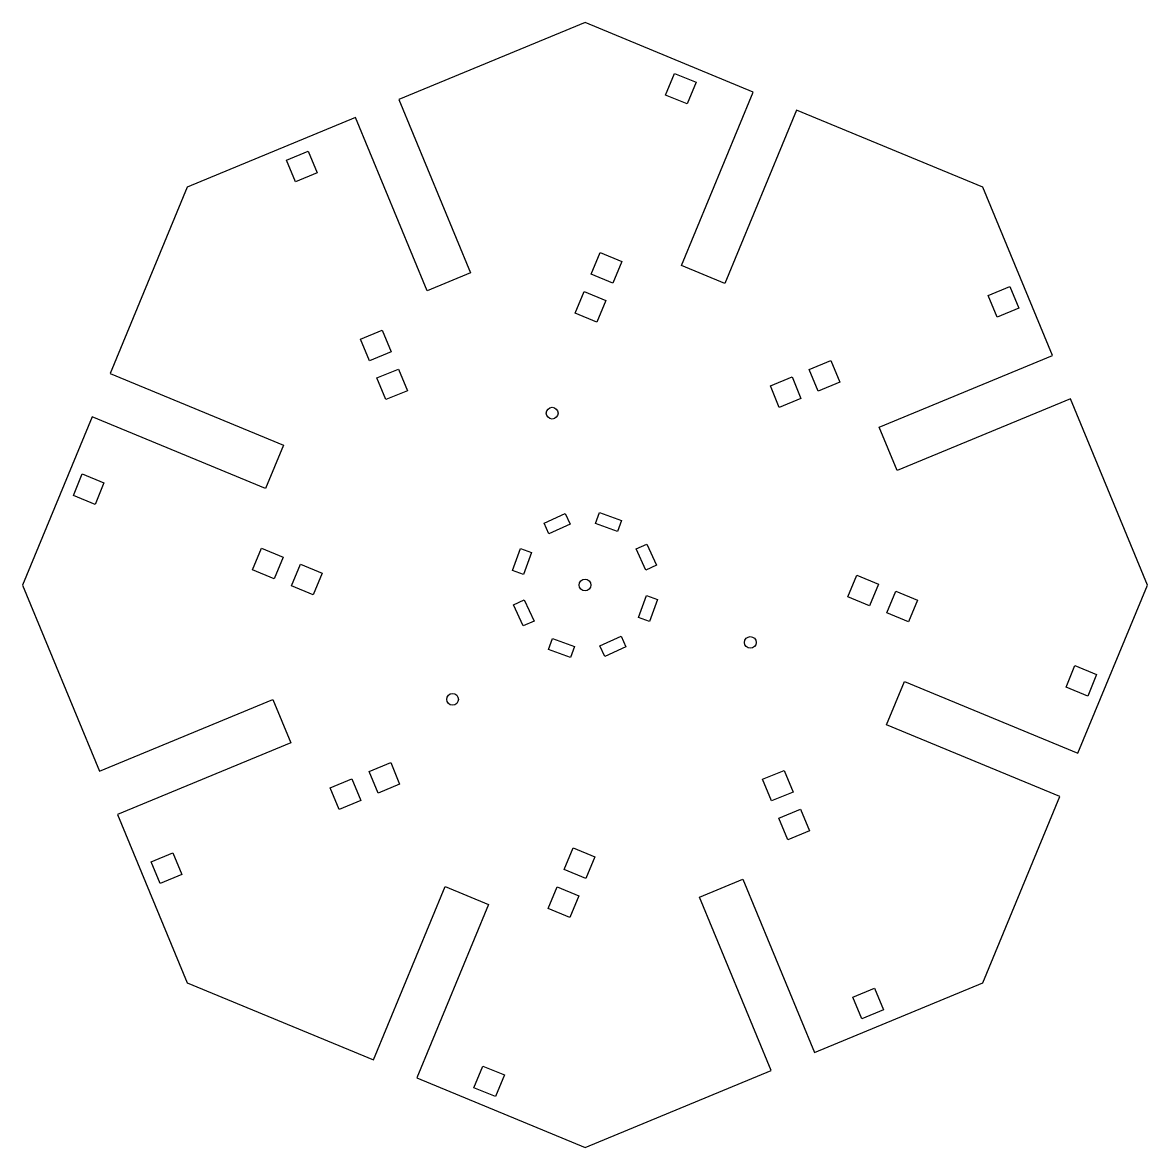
# Model space of a CAD drawing. Extents: x -6 to 6, y -6 to 6.
import ezdxf

# ---------------------------------------------------------------- set-up
doc = ezdxf.new("R2010")
doc.units = 0
doc.layers.get('0').update_dxf_attribs({"linetype": 'CONTINUOUS'})

msp = doc.modelspace()

# ---------------------------------------------------------------- linework, layer by layer
for points in [[(-3.409, 1.03), (-5.256, 1.795), (-6, 0), (-5.178, -1.985), (-3.33, -1.22), (-3.138, -1.682), (-4.986, -2.447), (-4.243, -4.243), (-2.257, -5.065), (-1.492, -3.217), (-1.03, -3.409), (-1.795, -5.256), (0, -6), (1.985, -5.178), (1.22, -3.33), (1.682, -3.138), (2.447, -4.986), (4.243, -4.243), (5.065, -2.257), (3.217, -1.492), (3.409, -1.03), (5.256, -1.795), (6, 0), (5.178, 1.985), (3.33, 1.22), (3.138, 1.682), (4.986, 2.447), (4.243, 4.243), (2.257, 5.065), (1.492, 3.217), (1.03, 3.409), (1.795, 5.256), (0, 6), (-1.985, 5.178), (-1.22, 3.33), (-1.682, 3.138), (-2.447, 4.986), (-4.243, 4.243), (-5.065, 2.257), (-3.217, 1.492)], [(0.954, 5.457), (1.185, 5.362), (1.089, 5.131), (0.858, 5.226)], [(-3.185, 4.533), (-2.954, 4.629), (-2.858, 4.398), (-3.089, 4.302)], [(0.394, 3.452), (0.298, 3.221), (0.067, 3.317), (0.163, 3.548)], [(-0.01, 3.132), (0.221, 3.036), (0.126, 2.805), (-0.105, 2.901)], [(4.533, 3.185), (4.629, 2.954), (4.398, 2.858), (4.302, 3.089)], [(-2.163, 2.719), (-2.067, 2.488), (-2.298, 2.392), (-2.394, 2.623)], [(-2.221, 2.208), (-1.99, 2.303), (-1.895, 2.072), (-2.126, 1.977)], [(2.719, 2.163), (2.488, 2.067), (2.392, 2.298), (2.623, 2.394)], [(2.208, 2.221), (2.303, 1.99), (2.072, 1.895), (1.977, 2.126)], [(-5.457, 0.954), (-5.362, 1.185), (-5.131, 1.089), (-5.226, 0.858)], [(-0.21, 0.762), (-0.158, 0.648), (-0.385, 0.544), (-0.437, 0.658)], [(0.39, 0.687), (0.347, 0.57), (0.112, 0.657), (0.156, 0.774)], [(-3.452, 0.394), (-3.221, 0.298), (-3.317, 0.067), (-3.548, 0.163)], [(-0.687, 0.39), (-0.57, 0.347), (-0.657, 0.112), (-0.774, 0.156)], [(0.762, 0.21), (0.648, 0.158), (0.544, 0.385), (0.658, 0.437)], [(-3.132, -0.01), (-3.036, 0.221), (-2.805, 0.126), (-2.901, -0.105)], [(3.132, 0.01), (3.036, -0.221), (2.805, -0.126), (2.901, 0.105)], [(0.687, -0.39), (0.57, -0.347), (0.657, -0.112), (0.774, -0.156)], [(3.452, -0.394), (3.221, -0.298), (3.317, -0.067), (3.548, -0.163)], [(-0.762, -0.21), (-0.648, -0.158), (-0.544, -0.385), (-0.658, -0.437)], [(-0.112, -0.657), (-0.156, -0.774), (-0.39, -0.687), (-0.347, -0.57)], [(0.21, -0.762), (0.158, -0.648), (0.385, -0.544), (0.437, -0.658)], [(5.457, -0.954), (5.362, -1.185), (5.131, -1.089), (5.226, -0.858)], [(-2.208, -2.221), (-2.303, -1.99), (-2.072, -1.895), (-1.977, -2.126)], [(2.221, -2.208), (1.99, -2.303), (1.895, -2.072), (2.126, -1.977)], [(-2.719, -2.163), (-2.488, -2.067), (-2.392, -2.298), (-2.623, -2.394)], [(2.163, -2.719), (2.067, -2.488), (2.298, -2.392), (2.394, -2.623)], [(-4.533, -3.185), (-4.629, -2.954), (-4.398, -2.858), (-4.302, -3.089)], [(-0.126, -2.805), (0.105, -2.901), (0.01, -3.132), (-0.221, -3.036)], [(-0.298, -3.221), (-0.067, -3.317), (-0.163, -3.548), (-0.394, -3.452)], [(3.185, -4.533), (2.954, -4.629), (2.858, -4.398), (3.089, -4.302)], [(-1.089, -5.131), (-0.858, -5.226), (-0.954, -5.457), (-1.185, -5.362)]]:
    msp.add_lwpolyline(points, close=True)
for centre in [(-0.35, 1.833), (0, 0), (1.763, -0.613), (-1.413, -1.22)]:
    msp.add_circle(centre, 0.0625)

doc.saveas('drawing.dxf')
